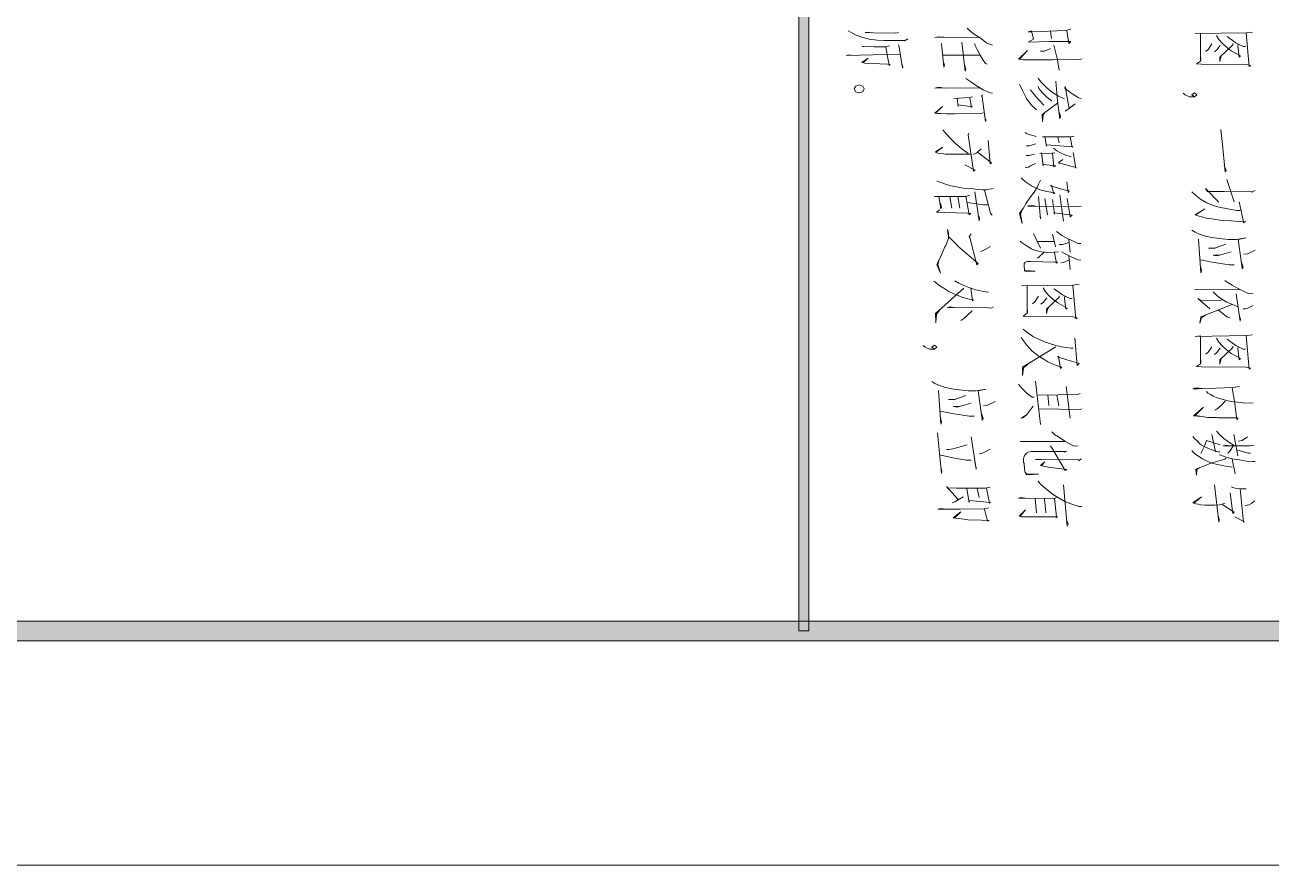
# Model space of a CAD drawing. Header units: millimetres. Extents: x 117 to 78452272, y 10 to 169749766.
# Drawn here: x 78427831 to 78434219, y 169648478 to 169652784 of the extents above; entities that cross this region are included whole.
import ezdxf

# ---------------------------------------------------------------- set-up
doc = ezdxf.new("R2010")
doc.units = ezdxf.units.MM

msp = doc.modelspace()

# ---------------------------------------------------------------- hatches: boundary and pattern name
h = msp.add_hatch(color=0)
h.dxf.hatch_style = 2
h.paths.add_polyline_path([(78431798.767, 169655684.228), (78431850.477, 169655684.228), (78431850.477, 169649677.669), (78431798.767, 169649677.669)])
h = msp.add_hatch(color=0)
h.dxf.hatch_style = 2
h.paths.add_polyline_path([(78382125.616, 169649627.683), (78382225.589, 169649727.656), (78451021.565, 169649727.656), (78451121.538, 169649627.683)])

# ---------------------------------------------------------------- linework, layer by layer
at = {"color": 0, "lineweight": 0}
for points in [[(78380975.066, 169648477.564), (78452272.087, 169648477.564), (78452272.087, 169749421.277), (78380975.066, 169749421.277)], [(78431798.767, 169655684.228), (78431850.477, 169655684.228), (78431850.477, 169649677.669), (78431798.767, 169649677.669)], [(78432108.166, 169652435.972), (78432125.833, 169652441.574), (78432133.59, 169652456.225), (78432125.833, 169652470.446), (78432108.166, 169652476.479), (78432090.067, 169652470.446), (78432082.741, 169652456.225), (78432090.067, 169652441.574)], [(78382125.616, 169649627.683), (78382225.589, 169649727.656), (78451021.565, 169649727.656), (78451121.538, 169649627.683)]]:
    msp.add_lwpolyline(points, close=True, dxfattribs=at)
for points in [[(78432357.236, 169652712.621), (78432339.568, 169652702.279), (78432344.739, 169652704.434), (78432291.305, 169652704.434), (78432288.72, 169652704.434), (78432235.286, 169652704.434), (78432199.52, 169652706.588), (78432159.014, 169652710.467), (78432125.833, 169652718.654), (78432092.653, 169652731.151), (78432069.814, 169652743.216), (78432052.146, 169652753.559)], [(78432791.601, 169652680.303), (78432770.917, 169652686.335), (78432761.006, 169652692.368), (78432727.825, 169652716.931), (78432702.401, 169652732.875), (78432682.148, 169652749.249), (78432661.895, 169652767.779)], [(78433192.354, 169652761.746), (78433166.93, 169652755.282), (78432991.546, 169652749.249), (78432973.448, 169652749.249), (78432991.546, 169652753.559), (78433001.458, 169652710.467), (78432973.448, 169652696.246), (78433085.486, 169652698.401), (78433192.354, 169652698.401), (78433182.443, 169652688.059), (78433172.101, 169652753.559)], [(78433088.072, 169652751.404), (78433093.243, 169652714.776)], [(78432308.973, 169652745.371), (78432296.477, 169652741.062), (78432291.305, 169652743.216), (78432224.944, 169652741.062), (78432138.33, 169652745.371), (78432153.843, 169652747.095), (78432168.925, 169652743.216)], [(78432720.068, 169652720.809), (78432496.422, 169652718.654), (78432516.675, 169652722.963), (78432542.1, 169652720.809)], [(78432529.172, 169652688.059), (78432542.1, 169652568.264), (78432544.685, 169652578.175), (78432539.514, 169652592.395)], [(78432633.885, 169652696.246), (78432651.553, 169652547.58), (78432654.138, 169652555.767), (78432648.967, 169652576.451)], [(78432763.591, 169652582.484), (78432755.835, 169652586.362), (78432743.338, 169652602.737), (78432727.825, 169652629.023), (78432712.743, 169652657.895), (78432702.401, 169652678.148), (78432699.815, 169652688.059)], [(78434124.428, 169652747.095), (78434091.248, 169652743.216), (78433829.25, 169652739.338), (78433857.26, 169652741.062), (78433857.26, 169652596.705), (78433859.845, 169652606.616), (78433857.26, 169652627.3)], [(78434091.248, 169652741.062), (78434106.33, 169652569.988), (78434114.086, 169652576.451), (78434091.248, 169652580.33), (78433862, 169652582.484), (78433836.576, 169652584.208), (78433857.26, 169652598.859)], [(78433915.434, 169652686.335), (78433897.766, 169652659.618), (78433885.269, 169652647.553)], [(78434050.311, 169652684.181), (78434048.156, 169652675.993), (78434055.482, 169652619.112), (78434063.238, 169652625.145), (78434014.976, 169652651.431), (78433989.551, 169652672.115), (78433968.867, 169652690.214), (78433951.2, 169652708.743), (78433938.703, 169652728.996)], [(78434022.732, 169652688.059), (78434022.732, 169652682.026), (78433956.371, 169652619.112), (78433956.371, 169652596.705), (78433961.542, 169652619.112), (78433966.713, 169652629.023)], [(78434088.662, 169652673.839), (78434076.166, 169652673.839), (78434037.814, 169652692.368), (78434007.219, 169652714.776), (78433994.722, 169652724.687)], [(78432316.73, 169652633.333), (78432041.804, 169652627.3), (78432054.732, 169652631.178), (78432067.228, 169652629.023)], [(78432245.197, 169652669.961), (78432260.71, 169652576.451), (78432265.881, 169652580.33), (78432252.954, 169652582.484), (78432174.096, 169652586.362), (78432136.175, 169652588.517), (78432120.662, 169652590.672), (78432153.843, 169652613.079), (78432128.419, 169652590.672)], [(78432263.296, 169652675.993), (78432240.457, 169652672.115), (78432184.438, 169652672.115), (78432123.248, 169652673.839), (78432131.004, 169652673.839), (78432148.672, 169652672.115)], [(78432308.973, 169652684.181), (78432311.559, 169652680.303), (78432329.226, 169652561.8), (78432331.812, 169652569.988), (78432326.641, 169652584.208)], [(78432725.239, 169652629.023), (78432536.929, 169652629.023)], [(78433248.373, 169652610.925), (78433238.462, 169652606.616), (78433098.414, 169652604.892), (78433011.8, 169652604.892), (78432948.024, 169652604.892), (78432925.185, 169652608.77), (78432971.293, 169652653.586), (78432930.356, 169652608.77)], [(78433088.072, 169652663.928), (78433057.477, 169652649.707), (78433037.224, 169652649.707)], [(78433106.17, 169652680.303), (78433123.838, 169652604.892), (78433133.749, 169652551.889)], [(78433958.956, 169652678.148), (78433941.289, 169652655.74), (78433928.361, 169652645.398)], [(78432791.601, 169652433.818), (78432778.673, 169652435.972), (78432743.338, 169652451.916), (78432707.572, 169652472.6), (78432679.562, 169652492.853), (78432654.138, 169652509.228)], [(78433159.604, 169652405.377), (78433129.009, 169652419.597), (78433098.414, 169652437.696), (78433070.404, 169652462.258), (78433044.98, 169652484.666), (78433032.053, 169652501.041), (78433024.727, 169652510.952)], [(78433116.082, 169652495.008), (78433123.838, 169652392.881), (78433136.335, 169652303.25), (78433138.92, 169652317.901), (78433131.595, 169652339.878)], [(78432722.654, 169652462.258), (78432496.422, 169652460.104), (78432516.675, 169652464.413), (78432544.685, 169652460.104)], [(78433016.971, 169652348.065), (78432988.961, 169652374.782), (78432966.122, 169652407.101), (78432945.438, 169652448.038), (78432935.527, 169652470.446), (78432930.356, 169652480.357)], [(78433054.891, 169652372.627), (78433024.727, 169652403.223), (78433004.043, 169652427.785), (78432986.375, 169652451.916)], [(78433095.829, 169652392.881), (78433067.819, 169652415.288), (78433044.98, 169652437.696), (78433029.467, 169652458.38), (78433024.727, 169652468.291)], [(78433245.788, 169652405.377), (78433230.706, 169652411.41), (78433189.768, 169652437.696), (78433161.759, 169652460.104), (78433164.344, 169652468.291), (78433185.028, 169652356.253), (78433215.193, 169652378.66), (78433172.101, 169652346.341), (78433164.344, 169652342.032)], [(78433768.06, 169652433.818), (78433778.402, 169652425.63), (78433801.24, 169652415.288), (78433826.665, 169652415.288), (78433839.161, 169652425.63), (78433826.665, 169652435.972), (78433813.737, 169652425.63), (78433826.665, 169652415.288)], [(78432689.473, 169652415.288), (78432674.391, 169652411.41), (78432592.948, 169652407.101), (78432608.461, 169652409.255), (78432610.615, 169652407.101), (78432615.786, 169652366.595), (78432615.786, 169652374.782), (78432689.473, 169652364.44), (78432682.148, 169652362.285), (78432682.148, 169652370.473), (78432674.391, 169652409.255)], [(78432740.753, 169652425.63), (78432735.581, 169652419.597), (78432738.167, 169652415.288), (78432755.835, 169652289.029), (78432758.42, 169652295.493), (78432750.664, 169652313.592)], [(78433123.838, 169652382.969), (78433044.98, 169652325.657), (78433047.566, 169652287.306), (78433050.151, 169652325.657), (78433062.648, 169652338.154)], [(78432743.338, 169652333.845), (78432732.996, 169652329.967), (78432598.119, 169652327.812), (78432554.596, 169652327.812), (78432527.017, 169652329.967), (78432508.919, 169652329.967), (78432496.422, 169652332.121), (78432534.343, 169652366.595), (78432501.162, 169652333.845), (78432508.919, 169652329.967)], [(78432666.635, 169652124.419), (78432633.885, 169652148.55), (78432603.29, 169652175.267), (78432575.28, 169652201.553), (78432554.596, 169652223.961), (78432536.929, 169652246.369)], [(78433961.542, 169652248.523), (78433971.453, 169652155.014), (78433971.453, 169652152.86), (78433984.38, 169652030.479), (78433989.551, 169652038.666), (78433979.209, 169652063.229)], [(78432669.22, 169652228.27), (78432666.635, 169652220.083), (78432694.644, 169652034.788), (78432702.401, 169652038.666), (78432648.967, 169652067.107)], [(78432768.762, 169652191.642), (78432778.673, 169652071.416), (78432786.43, 169652077.449), (78432712.743, 169652132.606)], [(78433014.385, 169652211.895), (78432986.375, 169652220.083), (78432968.708, 169652226.116), (78432958.366, 169652232.148)], [(78433011.8, 169652175.267), (78432981.204, 169652164.925), (78432966.122, 169652164.925)], [(78433210.452, 169652214.05), (78433189.768, 169652209.741), (78433116.082, 169652209.741), (78433047.566, 169652209.741), (78433060.062, 169652211.895), (78433067.819, 169652162.771), (78433067.819, 169652169.234), (78433205.282, 169652158.892), (78433200.111, 169652156.738), (78433189.768, 169652209.741)], [(78433126.424, 169652207.586), (78433133.749, 169652179.145)], [(78432682.148, 169652122.264), (78432549.856, 169652122.264), (78432529.172, 169652124.419), (78432511.504, 169652126.143), (78432501.162, 169652130.452), (78432501.162, 169652134.33), (78432536.929, 169652156.738), (78432503.748, 169652132.606)], [(78432732.996, 169652148.55), (78432712.743, 169652130.452), (78432707.572, 169652126.143), (78432692.059, 169652120.11)], [(78433006.629, 169652122.264), (78432978.619, 169652114.077), (78432963.537, 169652114.077)], [(78433110.911, 169652128.297), (78433095.829, 169652126.143), (78433034.638, 169652124.419), (78433042.395, 169652128.297), (78433050.151, 169652061.074), (78433052.737, 169652069.262), (78433116.082, 169652061.074), (78433106.17, 169652057.196), (78433098.414, 169652126.143)], [(78433194.939, 169652108.044), (78433161.759, 169652117.955), (78433138.92, 169652128.297), (78433121.253, 169652138.639), (78433103.585, 169652152.86)], [(78433205.282, 169652130.452), (78433217.778, 169652049.008), (78433220.364, 169652052.887), (78433200.111, 169652058.919), (78433149.262, 169652071.416), (78433133.749, 169652075.294), (78433129.009, 169652079.603), (78433151.848, 169652093.824)], [(78433011.8, 169652073.571), (78432986.375, 169652061.074), (78432976.033, 169652055.041), (78432958.366, 169652051.163)], [(78432794.186, 169651945.157), (78432758.42, 169651939.124), (78432740.753, 169651939.124), (78432715.328, 169651940.848), (78432682.148, 169651945.157), (78432641.211, 169651947.312), (78432605.875, 169651953.345), (78432577.866, 169651959.378), (78432549.856, 169651967.565), (78432527.017, 169651975.752), (78432506.333, 169651983.94)], [(78433037.224, 169651987.818), (78433026.882, 169651967.565), (78433019.556, 169651951.19), (78433004.043, 169651926.628), (78432986.375, 169651902.496), (78432963.537, 169651869.747), (78432948.024, 169651843.461), (78432945.438, 169651839.152), (78432930.356, 169651816.744), (78432943.284, 169651765.896), (78432943.284, 169651768.05), (78432935.527, 169651814.589), (78432943.284, 169651836.997)], [(78433172.101, 169651979.631), (78433179.857, 169651924.904), (78433185.028, 169651933.092), (78433164.344, 169651936.97), (78433088.072, 169651959.378), (78433093.243, 169651963.256), (78433106.17, 169651918.44), (78433110.911, 169651922.75), (78433070.404, 169651930.937), (78433034.638, 169651939.124), (78433011.8, 169651949.036), (78432991.546, 169651959.378), (78432966.122, 169651975.752), (78432948.024, 169651989.973), (78432938.113, 169651999.884)], [(78433992.137, 169651992.127), (78434030.058, 169651877.934)], [(78432699.815, 169651928.782), (78432722.654, 169651780.116), (78432725.239, 169651794.336), (78432717.483, 169651804.678)], [(78432789.015, 169651808.556), (78432781.259, 169651818.898), (78432750.664, 169651936.97)], [(78434060.653, 169651833.119), (78434042.985, 169651833.119), (78433996.877, 169651841.306), (78433953.785, 169651849.494), (78433923.19, 169651857.681), (78433890.009, 169651871.901), (78433857.26, 169651890), (78433831.836, 169651910.684), (78433813.737, 169651928.782)], [(78434136.925, 169651934.815), (78434116.672, 169651926.628), (78434124.428, 169651928.782), (78433979.209, 169651930.937), (78433892.595, 169651930.937), (78433882.684, 169651945.157), (78433951.2, 169651875.78)], [(78432674.391, 169651910.684), (78432654.138, 169651904.22), (78432493.837, 169651904.22), (78432516.675, 169651906.375), (78432527.017, 169651841.306), (78432529.172, 169651847.339), (78432524.432, 169651869.747)], [(78432654.138, 169651906.375), (78432671.806, 169651810.711), (78432679.562, 169651816.744), (78432661.895, 169651818.898), (78432544.685, 169651822.777), (78432503.748, 169651824.931), (78432521.846, 169651836.997)], [(78432582.606, 169651845.184), (78432572.695, 169651904.22)], [(78432613.201, 169651904.22), (78432623.543, 169651845.184)], [(78432766.177, 169651861.559), (78432745.493, 169651861.559), (78432661.895, 169651874.056)], [(78433245.788, 169651855.526), (78433228.12, 169651853.372), (78432971.293, 169651855.526), (78432988.961, 169651859.405), (78433011.8, 169651855.526)], [(78433026.882, 169651904.22), (78433037.224, 169651790.458), (78433039.809, 169651796.491), (78433034.638, 169651802.524)], [(78433060.062, 169651894.309), (78433072.99, 169651810.711)], [(78433174.686, 169651894.309), (78433189.768, 169651800.369), (78433200.111, 169651808.556), (78433106.17, 169651821.053), (78433108.325, 169651814.589), (78433098.414, 169651888.276)], [(78433136.335, 169651912.408), (78433154.433, 169651777.961)], [(78434055.482, 169651877.934), (78434078.32, 169651774.083), (78434088.662, 169651776.238), (78434078.32, 169651770.205), (78434076.166, 169651774.083), (78434014.976, 169651780.116), (78433968.867, 169651782.271), (78433925.776, 169651788.303), (78433887.424, 169651792.612), (78433862, 169651800.369), (78433839.161, 169651806.833), (78433829.25, 169651810.711), (78433880.098, 169651841.306), (78433833.99, 169651810.711)], [(78432682.148, 169651712.893), (78432671.806, 169651698.673), (78432674.391, 169651694.794), (78432710.157, 169651554.315), (78432717.483, 169651560.348), (78432613.201, 169651649.979), (78432613.201, 169651652.133), (78432564.938, 169651698.673), (78432564.938, 169651717.202), (78432559.767, 169651735.3), (78432562.353, 169651717.202), (78432564.938, 169651700.827), (78432564.938, 169651688.761), (78432549.856, 169651649.979), (78432547.27, 169651645.67), (78432529.172, 169651605.163), (78432511.504, 169651566.381), (78432506.333, 169651556.039), (78432524.432, 169651511.654), (78432511.504, 169651556.039), (78432516.675, 169651574.568)], [(78434068.409, 169651568.535), (78434076.166, 169651541.819), (78434070.995, 169651533.631), (78434070.995, 169651537.94), (78434050.311, 169651684.452), (78434091.248, 169651692.64), (78434040.4, 169651684.452), (78433999.462, 169651684.452), (78433953.785, 169651688.761), (78433915.434, 169651694.794), (78433882.684, 169651700.827), (78433852.089, 169651711.169), (78433829.25, 169651721.08), (78433813.737, 169651731.422)], [(78433129.009, 169651621.538), (78433106.17, 169651619.384), (78433072.99, 169651617.229), (78433042.395, 169651621.538), (78433011.8, 169651627.571), (78432991.546, 169651635.759), (78432973.448, 169651645.67), (78432953.195, 169651659.89), (78432938.113, 169651670.232), (78432932.942, 169651676.265)], [(78433001.458, 169651715.047), (78433037.224, 169651639.637)], [(78433103.585, 169651674.11), (78433019.556, 169651674.11)], [(78433098.414, 169651711.169), (78433113.496, 169651645.67)], [(78433243.202, 169651664.199), (78433230.706, 169651664.199), (78433169.515, 169651692.64), (78433146.677, 169651704.705), (78433131.595, 169651717.202), (78433118.667, 169651725.389)], [(78433182.443, 169651668.077), (78433157.019, 169651659.89), (78433149.262, 169651658.166), (78433133.749, 169651658.166)], [(78433182.443, 169651684.452), (78433189.768, 169651619.384)], [(78433846.918, 169651686.607), (78433859.845, 169651513.378), (78433862, 169651523.72), (78433857.26, 169651548.282)], [(78432781.259, 169651647.824), (78432753.249, 169651633.604), (78432740.753, 169651625.417), (78432730.41, 169651623.262)], [(78433108.325, 169651617.229), (78433118.667, 169651562.503), (78433123.838, 169651568.535), (78433108.325, 169651568.535), (78432986.375, 169651570.69), (78432968.708, 169651570.69), (78432958.366, 169651566.381), (78432953.195, 169651560.348), (78432953.195, 169651552.161), (78432955.78, 169651525.875), (78432958.366, 169651521.565), (78433009.214, 169651521.565), (78432958.366, 169651525.875)], [(78433054.891, 169651617.229), (78433029.467, 169651593.098), (78433019.556, 169651588.789)], [(78433243.202, 169651578.447), (78433230.706, 169651580.601), (78433194.939, 169651594.821), (78433164.344, 169651611.196), (78433144.091, 169651621.538)], [(78433986.966, 169651659.89), (78433925.776, 169651637.482), (78433897.766, 169651639.637), (78433933.532, 169651641.791)], [(78434014.976, 169651621.538), (78433943.443, 169651600.854), (78433923.19, 169651603.009), (78433958.956, 169651605.163)], [(78434136.925, 169651629.726), (78434099.004, 169651611.196), (78434078.32, 169651609.042)], [(78433182.443, 169651578.447), (78433154.433, 169651566.381), (78433141.506, 169651564.226)], [(78433182.443, 169651599.131), (78433189.768, 169651529.753)], [(78434030.058, 169651554.315), (78434004.633, 169651554.315), (78433918.019, 169651568.535), (78433857.26, 169651580.601)], [(78432770.917, 169651413.836), (78432755.835, 169651415.56), (78432704.986, 169651425.902), (78432669.22, 169651437.967), (78432643.796, 169651448.309), (78432618.372, 169651460.375), (78432598.119, 169651472.872)], [(78434127.014, 169651405.649), (78434101.59, 169651407.803), (78434070.995, 169651422.024), (78434042.985, 169651436.244), (78434020.146, 169651450.464), (78433999.462, 169651462.53), (78433981.795, 169651474.595)], [(78432679.562, 169651434.089), (78432689.473, 169651369.021), (78432694.644, 169651375.053), (78432671.806, 169651378.932), (78432638.625, 169651387.119), (78432618.372, 169651395.307), (78432590.362, 169651407.803), (78432567.524, 169651417.714), (78432542.1, 169651434.089), (78432521.846, 169651446.155), (78432503.748, 169651460.375), (78432491.251, 169651470.717)], [(78432643.796, 169651434.089), (78432499.008, 169651303.952), (78432501.162, 169651256.982), (78432501.162, 169651259.137), (78432503.748, 169651301.798), (78432521.846, 169651324.205)], [(78433235.877, 169651454.342), (78433202.696, 169651450.464), (78432940.698, 169651446.155), (78432968.708, 169651448.309), (78432968.708, 169651303.952), (78432971.293, 169651313.863), (78432968.708, 169651334.116)], [(78433202.696, 169651448.309), (78433217.778, 169651277.235), (78433225.535, 169651283.268), (78433202.696, 169651287.577), (78432973.448, 169651289.732), (78432948.024, 169651291.455), (78432968.708, 169651305.676)], [(78433161.759, 169651391.428), (78433159.604, 169651383.241), (78433166.93, 169651326.36), (78433174.686, 169651332.393), (78433126.424, 169651358.679), (78433101, 169651378.932), (78433080.316, 169651397.461), (78433062.648, 169651415.56), (78433050.151, 169651436.244)], [(78433200.111, 169651381.086), (78433187.614, 169651381.086), (78433149.262, 169651399.616), (78433118.667, 169651422.024), (78433106.17, 169651431.935)], [(78434058.067, 169651428.056), (78433826.665, 169651425.902), (78433841.747, 169651428.056), (78433869.756, 169651425.902)], [(78434048.156, 169651338.426), (78434017.561, 169651352.646), (78433992.137, 169651362.988), (78433966.713, 169651378.932), (78433943.443, 169651395.307), (78433923.19, 169651415.56)], [(78433026.882, 169651393.152), (78433009.214, 169651366.866), (78432996.717, 169651354.8)], [(78433070.404, 169651385.395), (78433052.737, 169651362.988), (78433039.809, 169651352.646)], [(78433133.749, 169651395.307), (78433133.749, 169651389.274), (78433067.819, 169651326.36), (78433067.819, 169651303.952), (78433072.99, 169651326.36), (78433078.161, 169651336.271)], [(78433966.713, 169651375.053), (78433958.956, 169651371.175), (78433857.26, 169651372.899), (78433844.332, 169651381.086), (78433905.522, 169651328.083)], [(78434020.146, 169651350.491), (78433859.845, 169651287.577), (78433854.674, 169651254.828), (78433862, 169651283.268), (78433885.269, 169651297.488)], [(78434040.4, 169651405.649), (78434060.653, 169651265.169), (78434063.238, 169651275.081), (78434058.067, 169651291.455)], [(78434127.014, 169651346.613), (78434096.419, 169651330.238), (78434088.662, 169651328.083), (78434076.166, 169651328.083)], [(78432796.772, 169651338.426), (78432783.844, 169651332.393), (78432770.917, 169651334.116), (78432559.767, 169651336.271), (78432572.695, 169651338.426), (78432600.704, 169651334.116)], [(78432687.319, 169651319.896), (78432684.733, 169651316.018), (78432643.796, 169651279.39), (78432628.714, 169651269.048)], [(78434007.219, 169651283.268), (78433992.137, 169651287.577), (78433948.614, 169651324.205)], [(78433205.282, 169651126.845), (78433192.354, 169651126.845), (78433144.091, 169651134.602), (78433116.082, 169651141.065), (78433088.072, 169651149.253), (78433057.477, 169651159.164), (78433032.053, 169651171.23), (78433001.458, 169651185.881), (78432978.619, 169651200.101), (78432958.366, 169651216.045), (78432948.024, 169651224.232)], [(78433213.038, 169651177.693), (78433225.535, 169651038.938), (78433235.877, 169651049.28), (78433220.364, 169651053.158), (78433172.101, 169651067.809), (78433123.838, 169651082.03), (78433129.009, 169651085.908), (78433129.009, 169651082.03), (78433138.92, 169651022.994), (78433146.677, 169651029.027), (78433118.667, 169651038.938), (78433093.243, 169651049.28), (78433075.575, 169651057.467), (78433060.062, 169651067.809), (78433034.638, 169651082.03), (78433014.385, 169651096.25), (78432994.132, 169651112.194), (78432981.204, 169651126.845), (78432966.122, 169651144.943), (78432950.609, 169651165.197), (78432938.113, 169651181.572)], [(78434124.428, 169651195.792), (78434091.248, 169651191.914), (78433829.25, 169651187.604), (78433857.26, 169651189.759), (78433857.26, 169651045.402), (78433859.845, 169651055.313), (78433857.26, 169651075.566)], [(78434091.248, 169651189.759), (78434106.33, 169651018.685), (78434114.086, 169651024.718), (78434091.248, 169651029.027), (78433862, 169651030.75), (78433836.576, 169651032.905), (78433857.26, 169651047.125)], [(78434050.311, 169651132.878), (78434048.156, 169651124.69), (78434055.482, 169651067.809), (78434063.238, 169651073.842), (78434014.976, 169651100.128), (78433989.551, 169651120.381), (78433968.867, 169651138.911), (78433951.2, 169651157.009), (78433938.703, 169651177.693)], [(78434088.662, 169651122.536), (78434076.166, 169651122.536), (78434037.814, 169651141.065), (78434007.219, 169651163.473), (78433994.722, 169651173.384)], [(78432435.232, 169651141.065), (78432445.574, 169651132.878), (78432468.413, 169651122.536), (78432493.837, 169651122.536), (78432506.333, 169651132.878), (78432493.837, 169651142.789), (78432480.909, 169651132.878), (78432493.837, 169651122.536)], [(78433116.082, 169651134.602), (78432945.438, 169651029.027), (78432945.438, 169650986.366), (78432950.609, 169651024.718), (78432953.195, 169651029.027), (78432973.448, 169651045.402)], [(78433915.434, 169651134.602), (78433897.766, 169651108.316), (78433885.269, 169651096.25)], [(78433958.956, 169651126.845), (78433941.289, 169651104.437), (78433928.361, 169651094.095)], [(78434022.732, 169651136.756), (78434022.732, 169651130.723), (78433956.371, 169651067.809), (78433956.371, 169651045.402), (78433961.542, 169651067.809), (78433966.713, 169651077.72)], [(78432735.581, 169650792.884), (78432743.338, 169650766.167), (78432738.167, 169650757.98), (78432738.167, 169650762.289), (78432717.483, 169650908.801), (78432758.42, 169650916.988), (78432707.572, 169650908.801), (78432666.635, 169650908.801), (78432620.957, 169650912.679), (78432582.606, 169650919.143), (78432549.856, 169650925.176), (78432519.261, 169650935.087), (78432496.422, 169650945.429), (78432480.909, 169650955.771)], [(78432514.09, 169650910.955), (78432527.017, 169650737.726), (78432529.172, 169650748.069), (78432524.432, 169650772.2)], [(78433004.043, 169650876.051), (78432994.132, 169650876.051), (78432971.293, 169650892.426), (78432953.195, 169650910.955), (78432935.527, 169650929.054), (78432925.185, 169650943.274)], [(78433011.8, 169650957.494), (78433037.224, 169650735.572)], [(78433169.515, 169650931.209), (78433189.768, 169650768.322)], [(78434058.067, 169650931.209), (78434024.887, 169650925.176), (78433844.332, 169650919.143), (78433818.908, 169650919.143), (78433833.99, 169650923.021), (78433867.171, 169650920.866)], [(78434020.146, 169650923.021), (78434032.643, 169650845.887), (78434032.643, 169650841.578), (78434042.985, 169650762.289), (78434050.311, 169650768.322), (78434045.571, 169650770.476), (78433992.137, 169650770.476), (78433946.029, 169650770.476), (78433941.289, 169650772.2), (78433897.766, 169650772.2), (78433892.595, 169650772.2), (78433864.585, 169650776.509), (78433841.747, 169650778.664), (78433821.493, 169650780.387), (78433872.342, 169650825.203), (78433829.25, 169650782.542), (78433854.674, 169650778.664)], [(78434127.014, 169650845.887), (78434076.166, 169650847.611), (78434032.643, 169650851.92), (78434027.472, 169650851.92), (78433996.877, 169650857.952), (78433966.713, 169650866.14), (78433938.703, 169650874.327), (78433923.19, 169650880.36), (78433908.108, 169650890.271), (78433895.18, 169650896.735), (78433887.424, 169650904.922)], [(78432654.138, 169650884.238), (78432592.948, 169650861.831), (78432564.938, 169650863.985), (78432600.704, 169650866.14)], [(78432682.148, 169650845.887), (78432610.615, 169650825.203), (78432590.362, 169650827.357), (78432626.128, 169650829.512)], [(78432804.097, 169650853.643), (78432766.177, 169650835.545), (78432745.493, 169650833.39)], [(78433241.048, 169650894.581), (78433228.12, 169650890.271), (78433024.727, 169650886.393)], [(78433075.575, 169650888.548), (78433080.316, 169650833.39)], [(78433121.253, 169650886.393), (78433131.595, 169650831.236)], [(78433984.38, 169650855.798), (78433964.127, 169650833.39), (78433943.443, 169650815.292), (78433928.361, 169650808.828), (78433938.703, 169650813.137)], [(78432697.23, 169650778.664), (78432671.806, 169650778.664), (78432585.191, 169650792.884), (78432524.432, 169650804.95)], [(78432998.872, 169650829.512), (78432968.708, 169650788.575), (78432950.609, 169650772.2), (78432938.113, 169650768.322), (78432960.951, 169650782.542)], [(78433248.373, 169650815.292), (78433241.048, 169650813.137), (78433029.467, 169650815.292)], [(78432508.919, 169650692.911), (78432529.172, 169650485.209), (78432531.757, 169650495.551), (78432527.017, 169650517.959)], [(78432682.148, 169650672.658), (78432707.572, 169650507.617), (78432707.572, 169650515.804), (78432699.815, 169650540.366)], [(78433161.759, 169650648.096), (78432932.942, 169650648.096), (78432953.195, 169650650.25), (78432981.204, 169650648.096)], [(78433228.12, 169650625.688), (78433210.452, 169650623.964), (78433200.111, 169650629.997), (78433161.759, 169650650.25), (78433129.009, 169650672.658), (78433108.325, 169650684.724), (78433095.829, 169650698.944)], [(78433915.434, 169650684.724), (78433933.532, 169650597.247), (78433956.371, 169650595.093), (78433946.029, 169650595.093), (78433915.434, 169650605.435), (78433882.684, 169650619.655), (78433857.26, 169650633.875), (78433841.747, 169650650.25), (78433826.665, 169650664.471), (78433818.908, 169650674.813)], [(78433958.956, 169650631.721), (78433887.424, 169650654.129), (78433882.684, 169650639.908), (78433877.513, 169650623.964), (78433869.756, 169650607.589), (78433859.845, 169650586.905)], [(78434030.058, 169650627.843), (78434002.048, 169650645.941), (78433976.624, 169650664.471), (78433956.371, 169650683), (78433938.703, 169650701.098)], [(78434027.472, 169650684.724), (78434048.156, 169650574.84)], [(78434099.004, 169650672.658), (78434070.995, 169650654.129), (78434052.896, 169650650.25)], [(78432682.148, 169650552.432), (78432656.724, 169650552.432), (78432587.777, 169650564.929), (78432519.261, 169650580.873)], [(78432661.895, 169650631.721), (78432587.777, 169650611.468), (78432567.524, 169650607.589), (78432554.596, 169650607.589)], [(78432778.673, 169650609.313), (78432750.664, 169650593.369), (78432735.581, 169650586.905), (78432722.654, 169650585.182)], [(78433172.101, 169650599.402), (78433159.604, 169650593.369), (78433164.344, 169650597.247), (78433009.214, 169650597.247), (78432991.546, 169650597.247), (78432976.033, 169650593.369), (78432966.122, 169650589.06), (78432960.951, 169650583.027), (78432955.78, 169650576.994), (78432950.609, 169650560.619), (78432950.609, 169650540.366), (78432953.195, 169650538.212), (78432955.78, 169650505.462), (78432958.366, 169650489.518), (78432966.122, 169650477.021), (78433026.882, 169650481.331), (78432966.122, 169650483.485), (78432958.366, 169650489.518)], [(78433090.657, 169650625.688), (78433088.072, 169650621.81), (78433093.243, 169650619.655), (78433164.344, 169650499.429), (78433172.101, 169650505.462), (78433118.667, 169650511.926), (78433085.486, 169650515.804), (78433065.233, 169650520.113), (78433050.151, 169650521.837), (78433037.224, 169650526.146), (78433060.062, 169650544.245), (78433042.395, 169650526.146), (78433047.566, 169650523.991)], [(78434020.146, 169650517.959), (78433976.624, 169650523.991), (78433946.029, 169650530.024), (78433920.605, 169650536.057), (78433897.766, 169650544.245), (78433867.171, 169650560.619), (78433844.332, 169650574.84), (78433824.079, 169650591.215), (78433813.737, 169650603.28)], [(78434136.925, 169650546.399), (78434121.843, 169650546.399), (78434093.833, 169650548.554), (78434058.067, 169650554.587), (78434020.146, 169650560.619), (78433989.551, 169650568.807), (78433961.542, 169650579.149), (78433953.785, 169650580.873)], [(78434131.754, 169650629.997), (78434114.086, 169650625.688), (78433974.038, 169650625.688), (78433992.137, 169650629.997), (78434007.219, 169650625.688)], [(78434024.887, 169650625.688), (78434009.804, 169650601.557), (78433996.877, 169650589.06)], [(78434114.086, 169650589.06), (78434101.59, 169650589.06), (78434042.985, 169650605.435)], [(78433245.788, 169650560.619), (78433233.291, 169650550.277), (78433235.877, 169650554.587), (78433011.8, 169650556.741), (78433024.727, 169650558.465), (78433042.395, 169650556.741)], [(78433986.966, 169650562.774), (78433981.795, 169650558.465), (78433910.693, 169650538.212), (78433877.513, 169650523.991), (78433841.747, 169650509.771), (78433833.99, 169650505.462), (78433836.576, 169650475.298), (78433839.161, 169650505.462), (78433854.674, 169650515.804)], [(78434020.146, 169650558.465), (78434035.229, 169650483.485)], [(78432778.673, 169650414.107), (78432753.249, 169650409.798), (78432676.977, 169650409.798), (78432613.201, 169650409.798), (78432605.875, 169650409.798), (78432559.767, 169650411.953), (78432554.596, 169650417.986), (78432613.201, 169650352.917), (78432615.786, 169650350.763), (78432641.211, 169650364.983), (78432598.119, 169650338.697), (78432585.191, 169650334.819)], [(78432761.006, 169650409.798), (78432776.088, 169650332.664), (78432781.259, 169650336.542), (78432671.806, 169650346.884), (78432671.806, 169650336.542), (78432659.309, 169650405.92)], [(78432712.743, 169650408.075), (78432722.654, 169650361.105)], [(78433248.373, 169650316.289), (78433235.877, 169650316.289), (78433192.354, 169650328.355), (78433161.759, 169650340.852), (78433141.506, 169650352.917), (78433103.585, 169650375.325), (78433062.648, 169650408.075), (78433037.224, 169650430.482), (78433024.727, 169650444.703)], [(78433154.433, 169650426.173), (78433174.686, 169650214.593), (78433179.857, 169650226.658)], [(78433928.361, 169650426.173), (78433951.2, 169650234.846), (78433953.785, 169650246.912), (78433946.029, 169650275.783)], [(78434091.248, 169650405.92), (78434063.238, 169650405.92), (78434042.985, 169650408.075), (78434027.472, 169650411.953), (78434014.976, 169650416.262)], [(78434060.653, 169650405.92), (78434078.32, 169650234.846), (78434083.491, 169650237), (78434032.643, 169650263.286)], [(78433118.667, 169650361.105), (78433108.325, 169650357.226), (78432940.698, 169650358.95), (78432925.185, 169650358.95), (78432940.698, 169650361.105), (78432958.366, 169650358.95)], [(78433108.325, 169650357.226), (78433118.667, 169650263.286), (78433123.838, 169650263.286), (78433118.667, 169650259.408), (78433116.082, 169650263.286), (78432938.113, 169650263.286), (78432927.771, 169650265.441), (78432960.951, 169650298.191), (78432932.942, 169650265.441)], [(78433009.214, 169650355.072), (78433016.971, 169650283.54)], [(78433065.233, 169650283.54), (78433057.477, 169650355.072)], [(78433984.38, 169650332.664), (78433971.453, 169650328.355), (78433956.371, 169650324.477), (78433930.947, 169650322.322), (78433905.522, 169650322.322), (78433877.513, 169650322.322), (78433859.845, 169650324.477), (78433846.918, 169650326.631), (78433833.99, 169650328.355), (78433824.079, 169650332.664), (78433818.908, 169650334.819), (78433862, 169650364.983), (78433824.079, 169650332.664)], [(78434009.804, 169650385.667), (78434022.732, 169650279.661), (78434030.058, 169650285.694), (78433966.713, 169650326.631)], [(78434134.34, 169650344.73), (78434119.258, 169650330.509), (78434106.33, 169650324.477), (78434096.419, 169650322.322), (78434086.077, 169650320.598)], [(78432770.917, 169650308.102), (78432748.078, 169650304.224), (78432626.128, 169650302.069), (78432618.372, 169650302.069), (78432511.504, 169650302.069), (78432527.017, 169650305.947), (78432554.596, 169650302.069)], [(78432750.664, 169650302.069), (78432766.177, 169650240.879), (78432773.502, 169650243.033), (78432735.581, 169650245.188), (78432664.049, 169650246.912), (78432618.372, 169650253.375), (78432600.704, 169650255.099), (78432590.362, 169650257.253), (78432628.714, 169650287.849), (78432598.119, 169650257.253)], [(78433179.857, 169650226.658), (78433172.101, 169650243.033)]]:
    msp.add_lwpolyline(points, dxfattribs=at)

doc.saveas('drawing.dxf')
